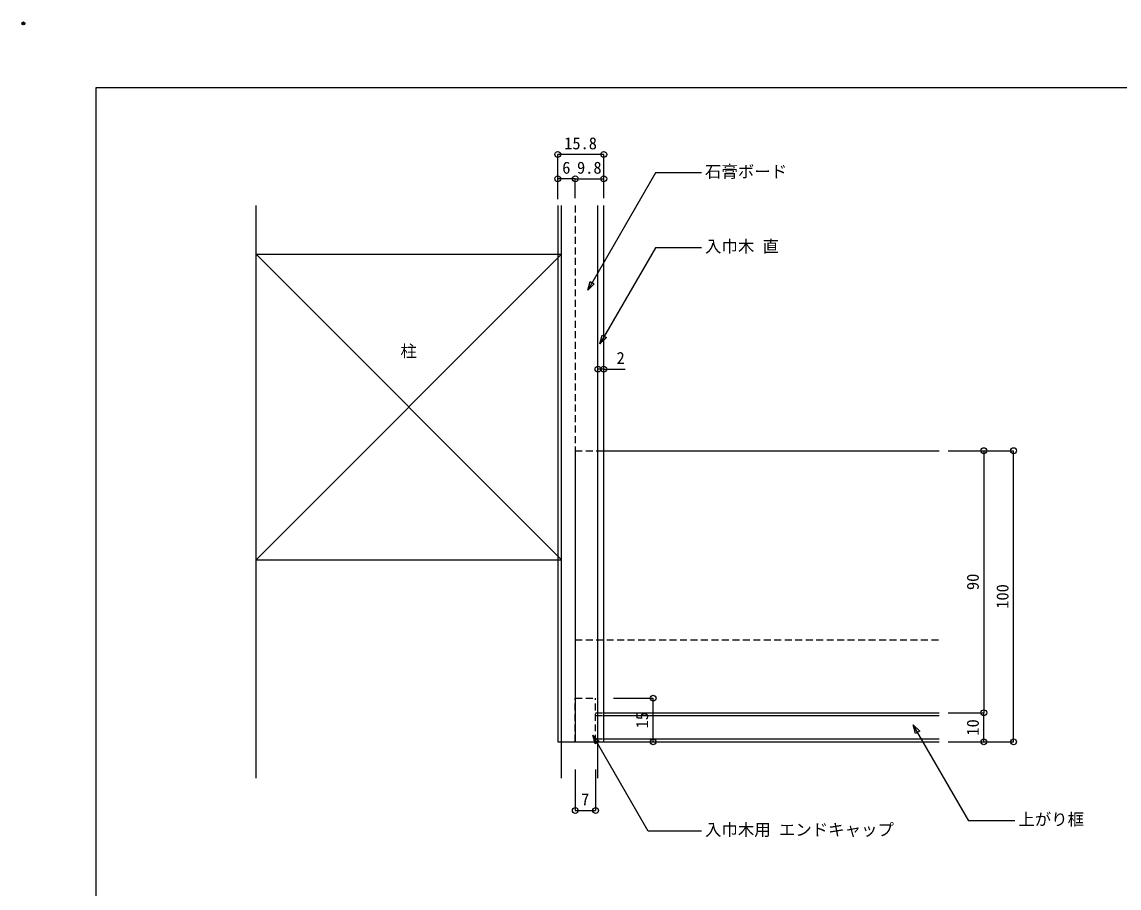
# Model space of a CAD drawing. Units: millimetres on the paper, with parts at other scales. Extents: x -210 to 210, y -149 to 149.
# Drawn here: x -210.2 to -21.8, y 0 to 148.8 of the extents above; entities that cross this region are included whole.
import ezdxf
from ezdxf.enums import TextEntityAlignment as Align

# ---------------------------------------------------------------- set-up
doc = ezdxf.new("R2010")
doc.units = ezdxf.units.MM
doc.header["$PDMODE"] = 32
doc.header["$PDSIZE"] = 0.5
doc.linetypes.add('DASHED1', pattern=[1.8, 1.2, -0.6])
for name, color, linetype in [('0-0', 7, 'Continuous'), ('1-0', 7, 'Continuous'), ('2-0', 4, 'Continuous'), ('3-0', 6, 'Continuous')]:
    doc.layers.add(name, color=color, linetype=linetype)
doc.styles.add('ＭＳ ゴシック', font='')
doc.styles.get('ＭＳ ゴシック').set_extended_font_data('MS Gothic')

msp = doc.modelspace()

# ---------------------------------------------------------------- linework, layer by layer
at = {"layer": '0-0', "color": 2}
for p, q in [((-197.5, -137.5), (-197.5, 137.5)), ((-197.5, 137.5), (197.5, 137.5))]:
    msp.add_line(p, q, dxfattribs=at)
at = {"layer": '0-0'}
msp.add_point((-210, 148.5), dxfattribs=at)
at = {"layer": '1-0'}
for p, q in [((-170.035, 18.846), (-170.035, 117.227)), ((-117.535, 18.846), (-117.535, 117.227)), ((-111.285, 18.846), (-111.285, 117.227)), ((-170.035, 56.367), (-170.035, 108.867)), ((-170.035, 108.867), (-117.535, 108.867)), ((-170.035, 56.367), (-117.535, 108.867)), ((-170.035, 108.867), (-117.535, 56.367)), ((-117.535, 56.367), (-117.535, 108.867)), ((-110.285, 75.117), (-52.685, 75.117)), ((-170.035, 56.367), (-117.535, 56.367)), ((-110.285, 30.117), (-52.685, 30.117)), ((-110.285, 29.617), (-52.685, 29.617)), ((-110.285, 25.617), (-52.685, 25.617)), ((-110.285, 25.117), (-52.685, 25.117))]:
    msp.add_line(p, q, dxfattribs=at)
at = {"layer": '1-0', "linetype": 'DASHED1'}
for p, q in [((-115.185, 75.117), (-115.185, 25.117)), ((-115.185, 75.117), (-110.285, 75.117)), ((-115.185, 42.617), (-52.685, 42.617)), ((-111.685, 30.117), (-110.285, 30.117)), ((-111.685, 29.617), (-110.285, 29.617)), ((-115.185, 25.117), (-110.285, 25.117)), ((-111.685, 25.617), (-110.285, 25.617))]:
    msp.add_line(p, q, dxfattribs=at)
at = {"layer": '1-0', "color": 6, "linetype": 'DASHED1'}
for p, q in [((-115.185, 25.117), (-115.185, 32.617)), ((-115.185, 32.617), (-111.685, 32.617)), ((-111.685, 25.117), (-111.685, 32.617))]:
    msp.add_line(p, q, dxfattribs=at)
at = {"layer": '1-0'}
for points in [[(-118.185, 117.227), (-118.185, 25.117), (-110.285, 25.117), (-110.285, 117.227)], [(-118.185, 117.227), (-118.185, 25.117), (-117.535, 25.117), (-117.535, 117.227)]]:
    msp.add_lwpolyline(points, dxfattribs=at)
at = {"layer": '1-0', "color": 6, "linetype": 'DASHED1'}
msp.add_lwpolyline([(-115.185, 117.227), (-115.185, 25.117), (-111.685, 25.117)], dxfattribs=at)
at = {"layer": '2-0'}
for p, q in [((-118.185, 118.309), (-118.185, 126)), ((-110.285, 126), (-118.185, 126)), ((-110.285, 118.459), (-110.285, 126)), ((-118.185, 118.309), (-118.185, 121.817)), ((-115.185, 121.817), (-118.185, 121.817)), ((-115.185, 118.459), (-115.185, 121.817)), ((-115.185, 118.459), (-115.185, 121.817)), ((-115.185, 121.817), (-110.285, 121.817)), ((-110.285, 118.459), (-110.285, 121.817)), ((-111.285, 87.068), (-111.285, 89.135)), ((-110.285, 89.135), (-111.285, 89.135)), ((-110.285, 87.008), (-110.285, 89.135)), ((-110.285, 89.135), (-106.625, 89.135)), ((-51.097, 75.117), (-39.878, 75.117)), ((-51.097, 75.117), (-44.98, 75.117)), ((-44.98, 75.117), (-44.98, 30.117)), ((-39.878, 25.117), (-39.878, 75.117)), ((-108.601, 32.617), (-101.794, 32.617)), ((-101.794, 25.117), (-101.794, 32.617)), ((-51.097, 30.117), (-44.98, 30.117)), ((-51.097, 30.117), (-44.98, 30.117)), ((-44.98, 25.117), (-44.98, 30.117)), ((-108.601, 25.117), (-101.794, 25.117)), ((-51.097, 25.117), (-39.878, 25.117)), ((-51.097, 25.117), (-44.98, 25.117)), ((-115.185, 20.365), (-115.185, 13.321)), ((-111.685, 20.365), (-111.685, 13.321)), ((-115.185, 13.321), (-111.685, 13.321))]:
    msp.add_line(p, q, dxfattribs=at)
for centre in [(-118.185, 126), (-110.285, 126), (-118.185, 121.817), (-115.185, 121.817), (-115.185, 121.817), (-110.285, 121.817), (-111.285, 89.135), (-110.285, 89.135), (-44.98, 75.117), (-39.878, 75.117), (-101.794, 32.617), (-44.98, 30.117), (-44.98, 30.117), (-101.794, 25.117), (-44.98, 25.117), (-39.878, 25.117), (-115.185, 13.321), (-111.685, 13.321)]:
    msp.add_circle(centre, 0.5, dxfattribs=at)
at = {"layer": '3-0'}
for points in [[(-93.482, 122.817), (-101.419, 122.817), (-113.042, 102.686)], [(-93.482, 109.954), (-101.419, 109.954), (-110.937, 93.469)], [(-39.647, 11.553), (-47.585, 11.553), (-57.102, 28.038)], [(-93.482, 9.776), (-102.667, 9.776), (-112.185, 26.261)]]:
    msp.add_lwpolyline(points, dxfattribs=at)
for points in [[(-111.943, 103.785), (-113.042, 102.686), (-112.64, 104.187)], [(-109.838, 94.568), (-110.937, 93.469), (-110.535, 94.97)], [(-56.7, 26.538), (-57.102, 28.038), (-56.004, 26.94)], [(-111.782, 24.76), (-112.185, 26.261), (-111.086, 25.163)]]:
    msp.add_lwpolyline(points, close=True, dxfattribs=at)

# ---------------------------------------------------------------- texts
at = {"layer": '2-0', "style": 'ＭＳ ゴシック'}
for s, p in [('15.8', (-117.085, 126.25)), ('6', (-117.419, 122.067)), ('9.8', (-114.88, 122.067)), ('2', (-108.092, 89.385)), ('7', (-114.169, 13.571))]:
    msp.add_text(s, height=2.069, dxfattribs=at).set_placement(p, align=Align.BOTTOM_LEFT)
for s, p in [('90', (-45.23, 51.178)), ('100', (-40.128, 47.972)), ('15', (-102.044, 27.428)), ('10', (-45.23, 26.178))]:
    msp.add_text(s, height=2.069, rotation=90, dxfattribs=at).set_placement(p, align=Align.BOTTOM_LEFT)
at = {"layer": '3-0', "color": 7, "style": 'ＭＳ ゴシック'}
for s, p in [('石膏ボード', (-92.887, 121.406)), ('入巾木 直', (-92.887, 108.543)), ('柱', (-145.224, 90.551)), ('入巾木用 エンドキャップ', (-92.887, 8.365)), ('上がり框', (-39.052, 10.142))]:
    msp.add_text(s, height=2.069, dxfattribs=at).set_placement(p, align=Align.BOTTOM_LEFT)

doc.saveas('drawing.dxf')
